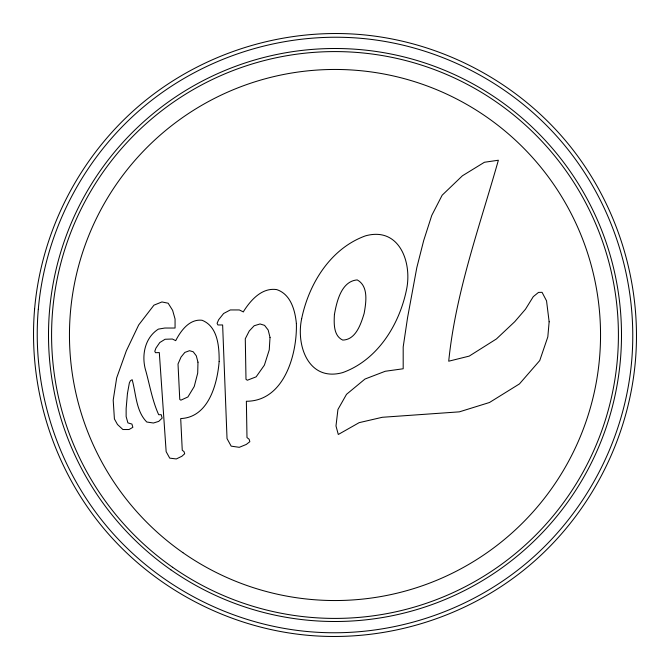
<?xml version="1.0" encoding="UTF-8"?>
<svg xmlns="http://www.w3.org/2000/svg" width="670" height="670" viewBox="0 0 670 670"><rect width="100%" height="100%" fill="white"/><g stroke="black" fill="none" stroke-linecap="round" stroke-linejoin="round"><path stroke-width="1" d="M296.375 323.468C297.271 354.212 284.214 401.263 246.367 401.263L246.987 437.594L249.106 439.21L249.851 441.672L246.292 444.444L239.282 447.317L231.167 446.145L227.029 438.599L222.633 324.967L217.917 324.967L217.097 323.317L218.646 319.741L223.621 313.493L230.321 309.942L239.341 309.942L243.378 311.944L243.905 310.872C251.041 299.733 262.154 287.388 276.76 289.608C290.78 294.264 295.076 310.302 296.375 323.468M197.977 362.177L197.709 373.09L194.241 386.515L187.902 396.975L180.875 400.174L179.761 399.421L178.019 364.011L181.009 357.11L184.836 352.42L189.535 350.695L193.22 351.792L196.285 355.803L197.977 362.177M34.605 308.979C27.805 387.779 53.315 468.456 104.193 529.015C155.097 589.541 230.187 628.552 308.979 635.394C387.779 642.195 468.456 616.685 529.015 565.807C589.541 514.903 628.552 439.813 635.394 361.021C642.195 282.221 616.685 201.544 565.807 140.985C514.903 80.459 439.813 41.448 361.021 34.605C282.221 27.805 201.544 53.315 140.985 104.193C80.459 155.097 41.448 230.187 34.605 308.979M38.299 309.305C31.582 387.134 56.782 466.814 107.032 526.628C157.316 586.418 231.477 624.943 309.305 631.701C387.134 638.418 466.814 613.218 526.628 562.968C586.418 512.684 624.943 438.523 631.701 360.695C638.418 282.866 613.218 203.186 562.968 143.372C512.684 83.582 438.523 45.057 360.695 38.299C282.866 31.582 203.186 56.782 143.372 107.032C83.582 157.316 45.057 231.477 38.299 309.305M334.422 314.498C333.936 323.225 333.359 335.787 342.755 340.084C355.904 339.791 360.937 323.886 364.153 313.392C366.055 302.589 368.793 286.132 357.202 279.909C341.373 281.224 336.734 301.492 334.422 314.498M270.018 337.412L269.248 349.891L264.407 365.125L256.141 376.841L247.331 380.242L245.991 379.337L245.287 338.752L249.265 330.972L254.181 325.746L260.06 323.962L264.566 325.352L268.193 330.059L270.018 337.412M301.642 318.811C295.864 345.963 308.82 382 342.663 372.604C377.578 360.058 399.37 324.682 406.522 289.641C412.301 262.489 399.345 226.46 365.502 235.848C330.586 248.394 308.795 283.77 301.642 318.811M127.451 393.474L126.136 408.583L126.136 416.572L127.903 422.887L131.94 424.085L132.853 427.326L129.034 429.529L122.886 429.529L117.484 424.495L114.411 418.943L113.197 400.132L116.68 377.863L126.329 350.846L138.682 324.958L153.949 305.16L161.931 301.952L168.162 303.217L172.617 310.336L175.063 319.012L175.063 328.032L164.82 328.032L158.355 329.129C144.335 338.074 141.194 356.549 146.001 371.557C149.904 385.987 152.484 401.07 158.69 414.722L161.202 414.68L162.165 418.097L158.74 421.371L153.455 423.013L146.772 422.016C135.91 411.012 136.119 393.784 132.149 379.697L130.407 380.778L129.344 382.989L127.451 393.474M549.14 321.801L547.817 336.909L539.744 360.56L519.443 383.918L489.494 402.494L459.36 411.849L382.302 417.284L359.154 422.653L338.291 434.478L335.988 425.978L337.931 409.496L346.507 394.337L364.974 379.044L385.25 371.264L403.189 368.768L403.189 346.959L407.578 317.58L416.815 267.606L423.675 240.597L431.756 215.43L442.15 195.205L462.417 175.783L484.41 162.266L498.371 160.231C479.611 226.569 455.667 292.229 448.716 361.205L469.201 356.113L496.411 338.961L514.761 321.684L525.481 309.222L533.278 296.651L538.504 292.405L542.063 292.329L546.544 300.855L549.14 321.801M219.149 361.54C217.289 384.304 208.437 417.435 180.699 418.557L182.257 450.248L184.016 451.605L184.694 453.741L181.897 456.253L176.311 458.95L169.719 458.138L166.152 451.664L159.309 352.579L155.499 352.705L154.787 351.289L155.934 348.124L159.778 342.538L165.088 339.263L172.374 339.02L175.699 340.653C180.825 330.737 189.401 318.811 202.038 320.26C217.926 326.516 219.258 346.834 219.149 361.54M172.642 567.306A283.418 283.418 0 0 0 617.355 359.455A283.418 283.418 0 0 0 215.003 78.239A283.418 283.418 0 0 0 172.642 567.306M170.875 569.827A286.492 286.492 0 0 0 620.428 359.723A286.492 286.492 0 0 0 213.697 75.45A286.492 286.492 0 0 0 170.875 569.827M182.885 552.649A265.538 265.538 0 0 0 599.549 357.914A265.538 265.538 0 0 0 222.566 94.437A265.538 265.538 0 0 0 182.885 552.649"/></g></svg>
